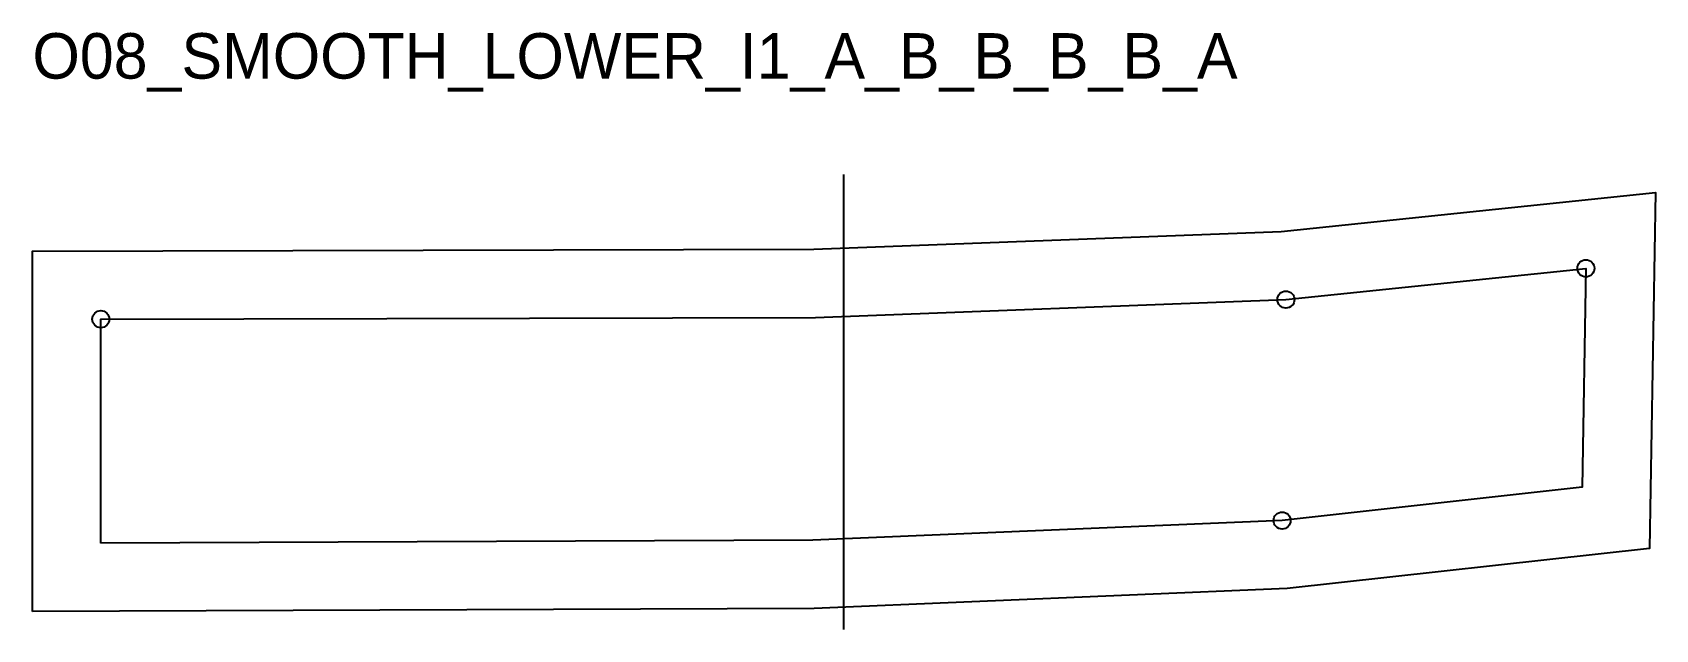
# Model space of a CAD drawing. Header units: millimetres. Extents: x -12 to 273, y -15 to 90.
import ezdxf

# ---------------------------------------------------------------- set-up
doc = ezdxf.new("R2010")
doc.units = ezdxf.units.MM
for name, color, linetype in [('CUT', 1, 'Continuous'), ('GRAIN', 3, 'Continuous'), ('ID', 7, 'Continuous'), ('NOTCH', 2, 'Continuous'), ('SEAM', 5, 'Continuous')]:
    doc.layers.add(name, color=color, linetype=linetype)

msp = doc.modelspace()

# ---------------------------------------------------------------- linework, layer by layer
at = {"layer": 'CUT'}
msp.add_lwpolyline([(-12, -12.05), (-12, 51.32), (125.26, 51.63), (207.31, 54.76), (273.09, 61.62), (272.02, -0.97), (208.4, -8.02), (125.33, -11.5), (-12, -12.05)], close=True, dxfattribs=at)
at = {"layer": 'GRAIN'}
msp.add_line((130.54, -15.21), (130.54, 64.79), dxfattribs=at)
at = {"layer": 'NOTCH'}
for centre in [(260.86, 48.28), (208.17, 42.79), (0, 39.35), (207.49, 3.95)]:
    msp.add_circle(centre, 1.5, dxfattribs=at)
at = {"layer": 'SEAM'}
msp.add_lwpolyline([(0, 0), (0, 39.35), (125.51, 39.63), (208.17, 42.79), (260.86, 48.28), (260.2, 9.79), (207.49, 3.95), (125.06, 0.5)], close=True, dxfattribs=at)

# ---------------------------------------------------------------- texts
at = {"layer": 'ID'}
msp.add_text('O08_SMOOTH_LOWER_I1_A_B_B_B_B_A', height=8, dxfattribs=at).set_placement((-12, 81.62))

doc.saveas('drawing.dxf')
